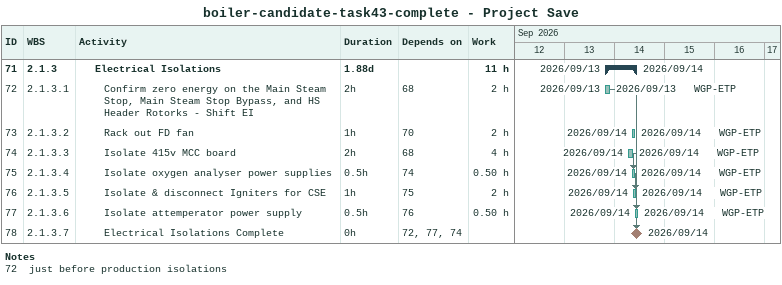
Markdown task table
boiler-candidate-task43-complete - Project Save

| ID | WBS | Task | Duration | Start | Finish | Predecessors | Resources | Work (h) |
|---|---|---|---|---|---|---|---|---|
| 71 | 2.1.3 | **Electrical Isolations** | 1.88d | 2026-09-13 | 2026-09-14 |  |  | 11 |
| 72 | 2.1.3.1 | Confirm zero energy on the Main Steam Stop, Main Steam Stop Bypass, and HS Header Rotorks - Shift EI | 2h | 2026-09-13 | 2026-09-13 | 68 | WGP-ETP | 2 |
| 73 | 2.1.3.2 | Rack out FD fan | 1h | 2026-09-14 | 2026-09-14 | 70 | WGP-ETP | 2 |
| 74 | 2.1.3.3 | Isolate 415v MCC board | 2h | 2026-09-14 | 2026-09-14 | 68 | WGP-ETP | 4 |
| 75 | 2.1.3.4 | Isolate oxygen analyser power supplies | 0.5h | 2026-09-14 | 2026-09-14 | 74 | WGP-ETP | 0.50 |
| 76 | 2.1.3.5 | Isolate & disconnect Igniters for CSE | 1h | 2026-09-14 | 2026-09-14 | 75 | WGP-ETP | 2 |
| 77 | 2.1.3.6 | Isolate attemperator power supply | 0.5h | 2026-09-14 | 2026-09-14 | 76 | WGP-ETP | 0.50 |
| 78 | 2.1.3.7 | Electrical Isolations Complete | 0h | 2026-09-14 | 2026-09-14 | 72, 77, 74 |  |  |

Notes
- 72: just before production isolations
